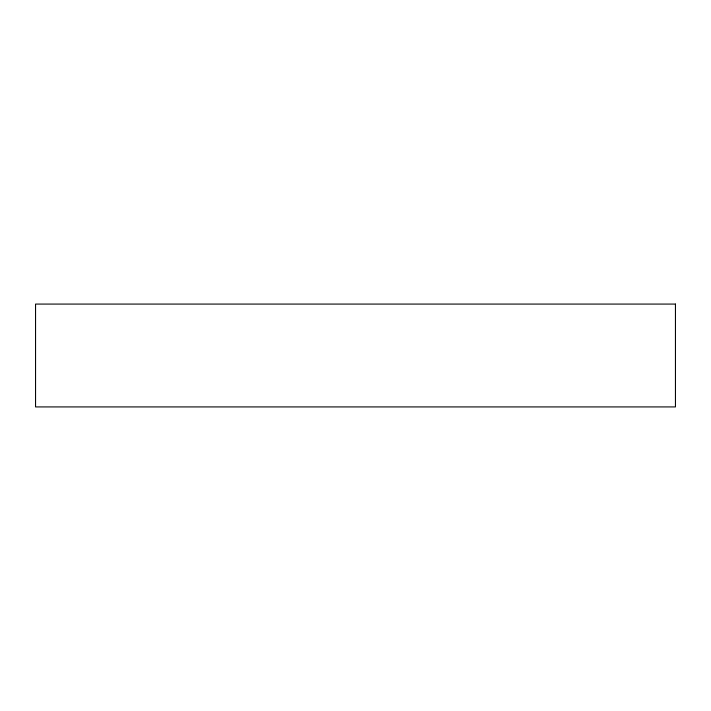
<?xml version="1.0" encoding="UTF-8"?>
<svg xmlns="http://www.w3.org/2000/svg" width="711" height="711" viewBox="0 0 711 711"><rect width="100%" height="100%" fill="white"/><g stroke="black" fill="none" stroke-linecap="round" stroke-linejoin="round"><path stroke-width="1.07" d="M675.45 304.077L35.55 304.077L35.55 406.923L675.45 406.923L675.45 304.077"/></g></svg>
